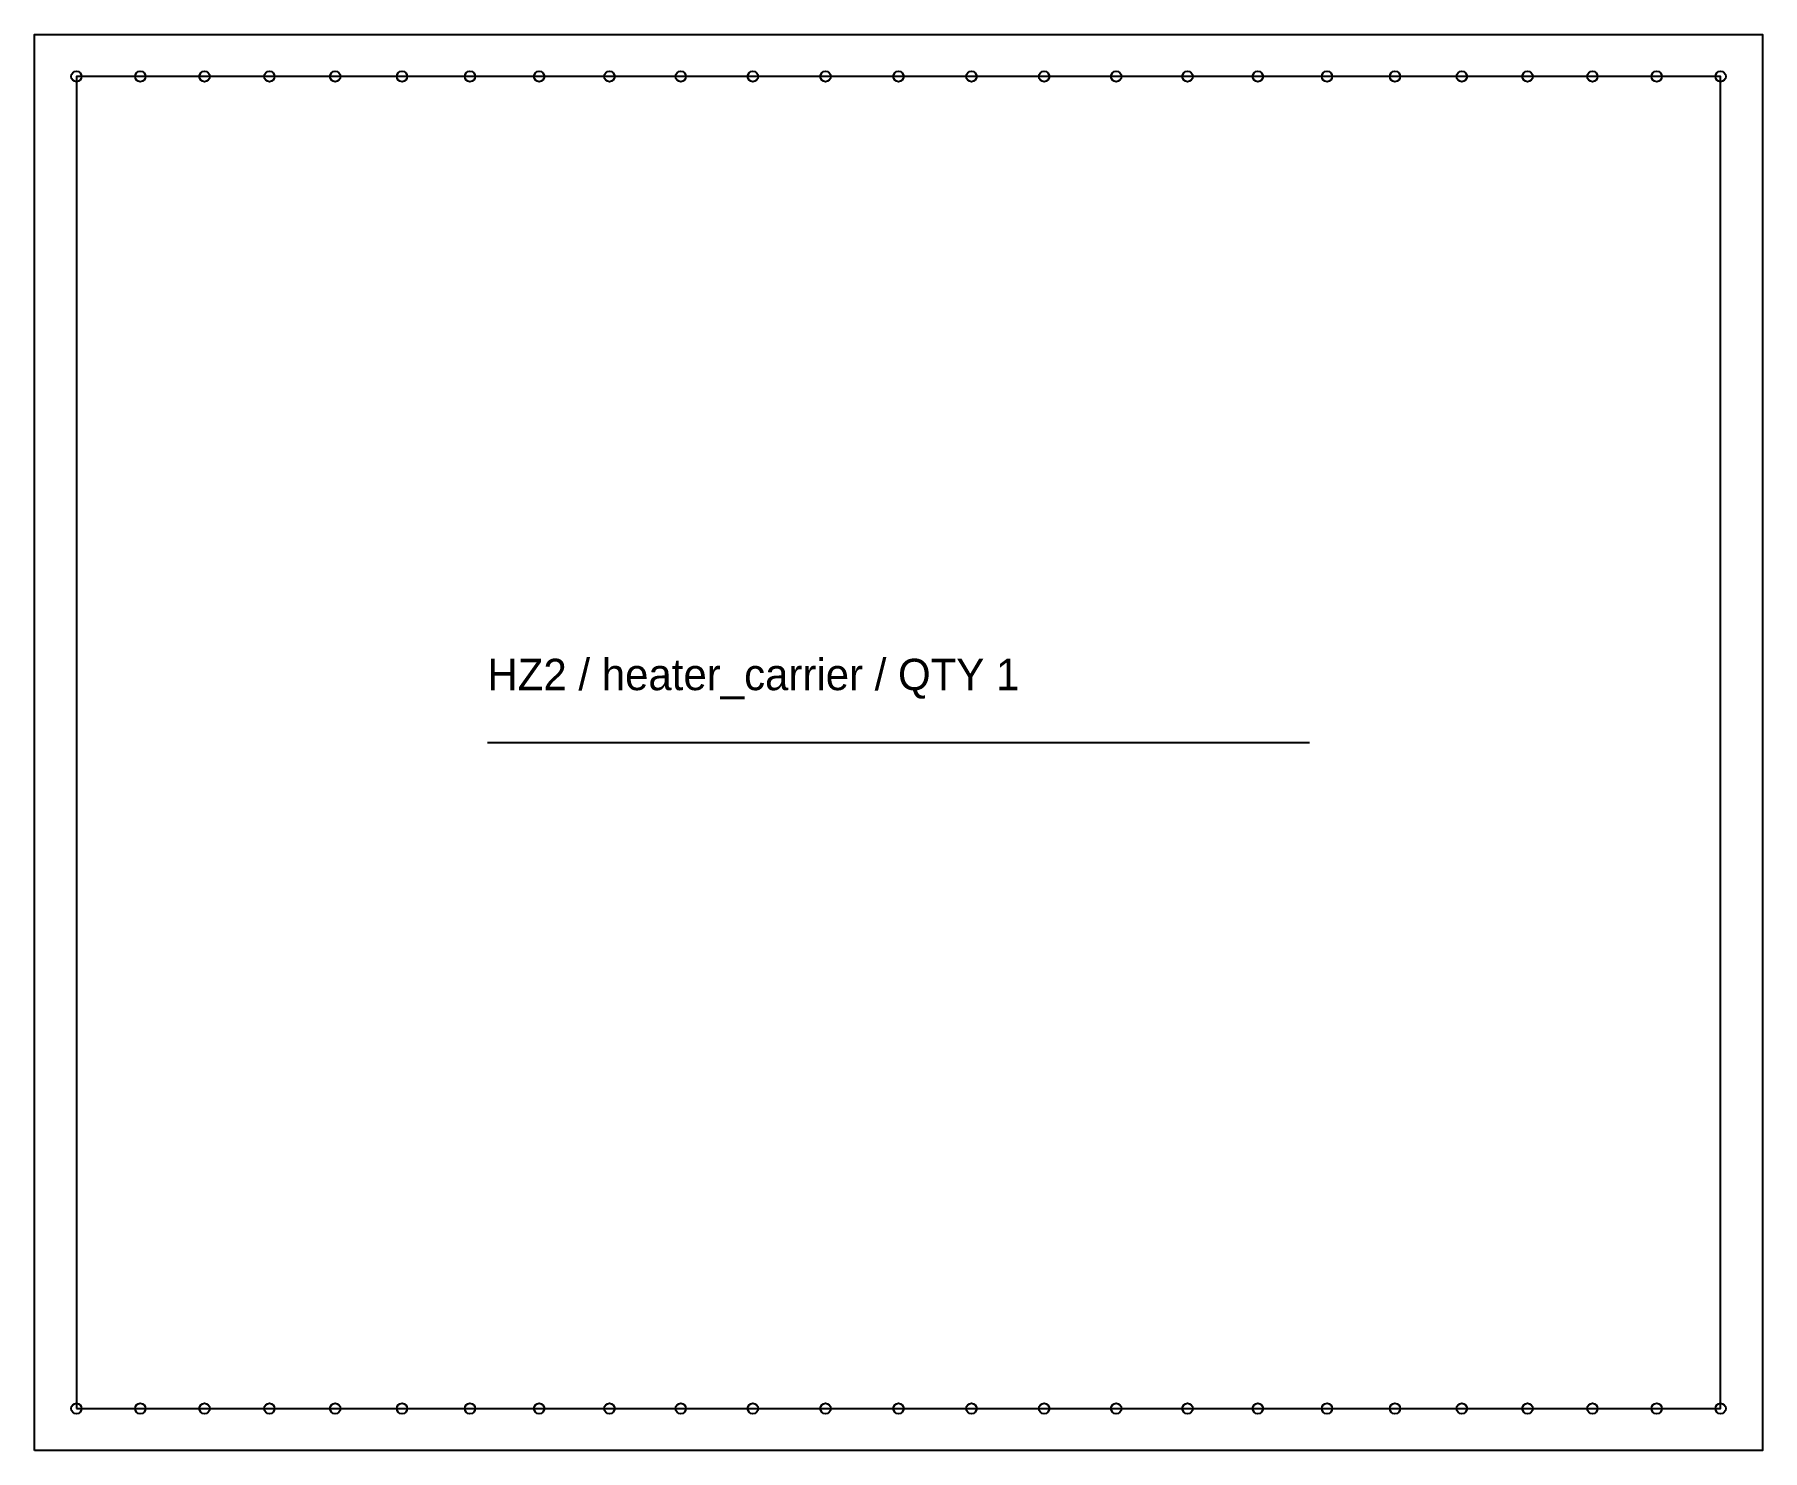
# Model space of a CAD drawing. Header units: millimetres. Extents: x -12 to 483, y -12 to 394.
import ezdxf

# ---------------------------------------------------------------- set-up
doc = ezdxf.new("R2010")
doc.units = ezdxf.units.MM
for name, color, linetype in [('CUT', 7, 'Continuous'), ('GRAIN', 3, 'Continuous'), ('ID', 7, 'Continuous'), ('NOTCH', 1, 'Continuous'), ('SEW', 5, 'Continuous')]:
    doc.layers.add(name, color=color, linetype=linetype)

msp = doc.modelspace()

# ---------------------------------------------------------------- linework, layer by layer
at = {"layer": 'CUT'}
msp.add_lwpolyline([(-12, -12), (-12, 393.82), (93.36, 393.82), (112.85, 393.82), (214.79, 393.82), (235.71, 393.82), (256.63, 393.82), (358.58, 393.82), (378.07, 393.82), (397.23, 393.82), (416.08, 393.82), (483.43, 393.82), (483.43, -12), (453.1, -12), (434.68, -12), (416.08, -12), (397.23, -12), (378.07, -12), (358.58, -12), (338.74, -12), (318.58, -12), (298.14, -12), (277.47, -12), (256.63, -12), (235.71, -12), (214.79, -12), (193.96, -12), (173.28, -12), (152.84, -12), (132.68, -12), (112.85, -12), (93.36, -12), (74.2, -12), (55.34, -12), (36.74, -12), (18.32, -12)], close=True, dxfattribs=at)
at = {"layer": 'GRAIN'}
msp.add_line((117.86, 190.91), (353.57, 190.91), dxfattribs=at)
at = {"layer": 'NOTCH'}
for centre in [(0, 381.82), (18.32, 381.82), (36.74, 381.82), (55.34, 381.82), (74.2, 381.82), (93.36, 381.82), (112.85, 381.82), (132.68, 381.82), (152.84, 381.82), (173.28, 381.82), (193.96, 381.82), (214.79, 381.82), (235.71, 381.82), (256.63, 381.82), (277.47, 381.82), (298.14, 381.82), (318.58, 381.82), (338.74, 381.82), (358.58, 381.82), (378.07, 381.82), (397.23, 381.82), (416.08, 381.82), (434.68, 381.82), (453.1, 381.82), (471.43, 381.82), (0, 0), (18.32, 0), (36.74, 0), (55.34, 0), (74.2, 0), (93.36, 0), (112.85, 0), (132.68, 0), (152.84, 0), (173.28, 0), (193.96, 0), (214.79, 0), (235.71, 0), (256.63, 0), (277.47, 0), (298.14, 0), (318.58, 0), (338.74, 0), (358.58, 0), (378.07, 0), (397.23, 0), (416.08, 0), (434.68, 0), (453.1, 0), (471.43, 0)]:
    msp.add_circle(centre, 1.5, dxfattribs=at)
at = {"layer": 'SEW'}
msp.add_lwpolyline([(0, 0), (18.32, 0), (36.74, 0), (55.34, 0), (74.2, 0), (93.36, 0), (112.85, 0), (132.68, 0), (152.84, 0), (173.28, 0), (193.96, 0), (214.79, 0), (235.71, 0), (256.63, 0), (277.47, 0), (298.14, 0), (318.58, 0), (338.74, 0), (358.58, 0), (378.07, 0), (397.23, 0), (416.08, 0), (434.68, 0), (453.1, 0), (471.43, 0), (471.43, 381.82), (453.1, 381.82), (434.68, 381.82), (416.08, 381.82), (397.23, 381.82), (378.07, 381.82), (358.58, 381.82), (338.74, 381.82), (318.58, 381.82), (298.14, 381.82), (277.47, 381.82), (256.63, 381.82), (235.71, 381.82), (214.79, 381.82), (193.96, 381.82), (173.28, 381.82), (152.84, 381.82), (132.68, 381.82), (112.85, 381.82), (93.36, 381.82), (74.2, 381.82), (55.34, 381.82), (36.74, 381.82), (18.32, 381.82), (0, 381.82)], close=True, dxfattribs=at)

# ---------------------------------------------------------------- texts
at = {"layer": 'ID'}
msp.add_text('HZ2 / heater_carrier / QTY 1', height=9, dxfattribs=at).set_placement((117.86, 205.91))

doc.saveas('drawing.dxf')
